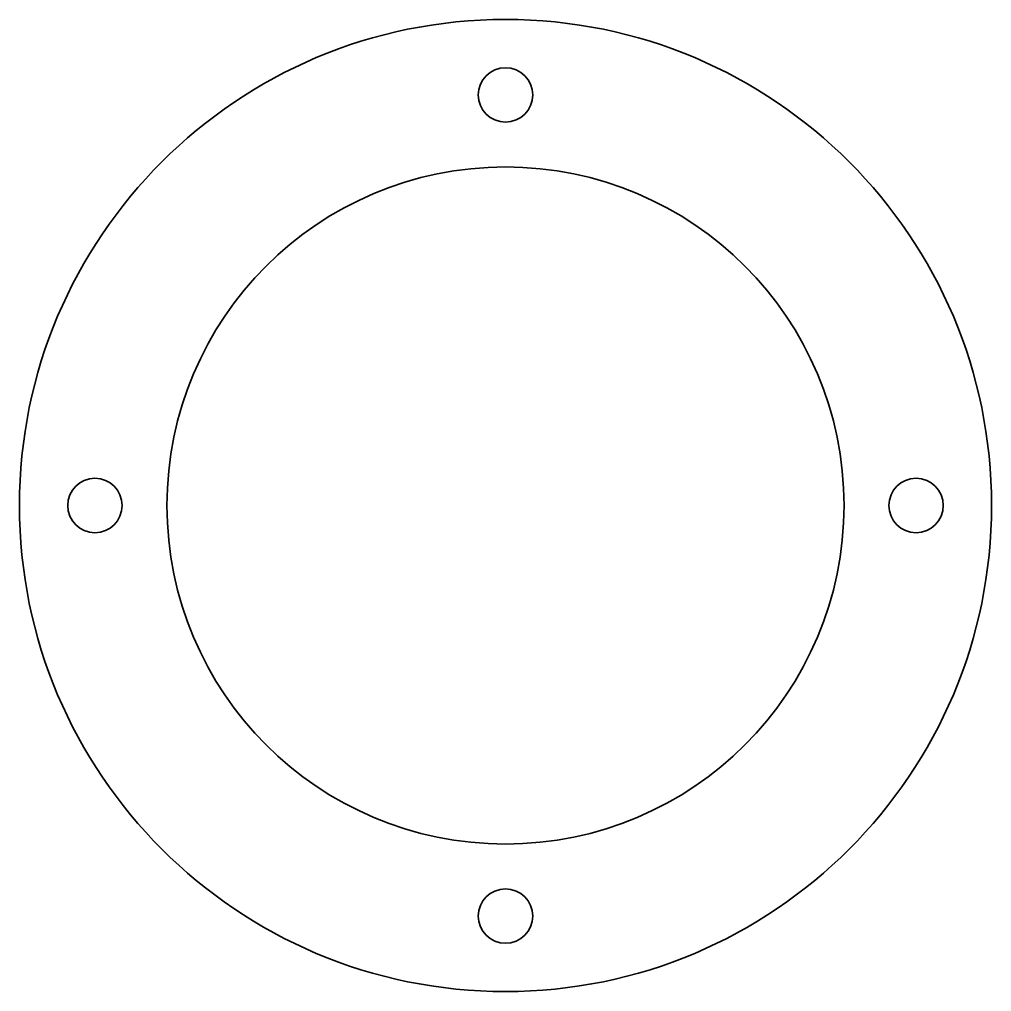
# Model space of a CAD drawing. Extents: x 558.8 to 630.2, y 384.8 to 456.2.
import ezdxf

# ---------------------------------------------------------------- set-up
doc = ezdxf.new("R2010")
doc.units = 0

msp = doc.modelspace()

# ---------------------------------------------------------------- linework, layer by layer
at = {"color": 7, "lineweight": 35}
for centre, radius in [((594.5, 420.5), 35.75), ((594.5, 450.700012), 2), ((594.5, 420.5), 24.9), ((564.299988, 420.5), 2), ((624.700012, 420.5), 2), ((594.5, 390.299988), 2)]:
    msp.add_circle(centre, radius, dxfattribs=at)

doc.saveas('drawing.dxf')
